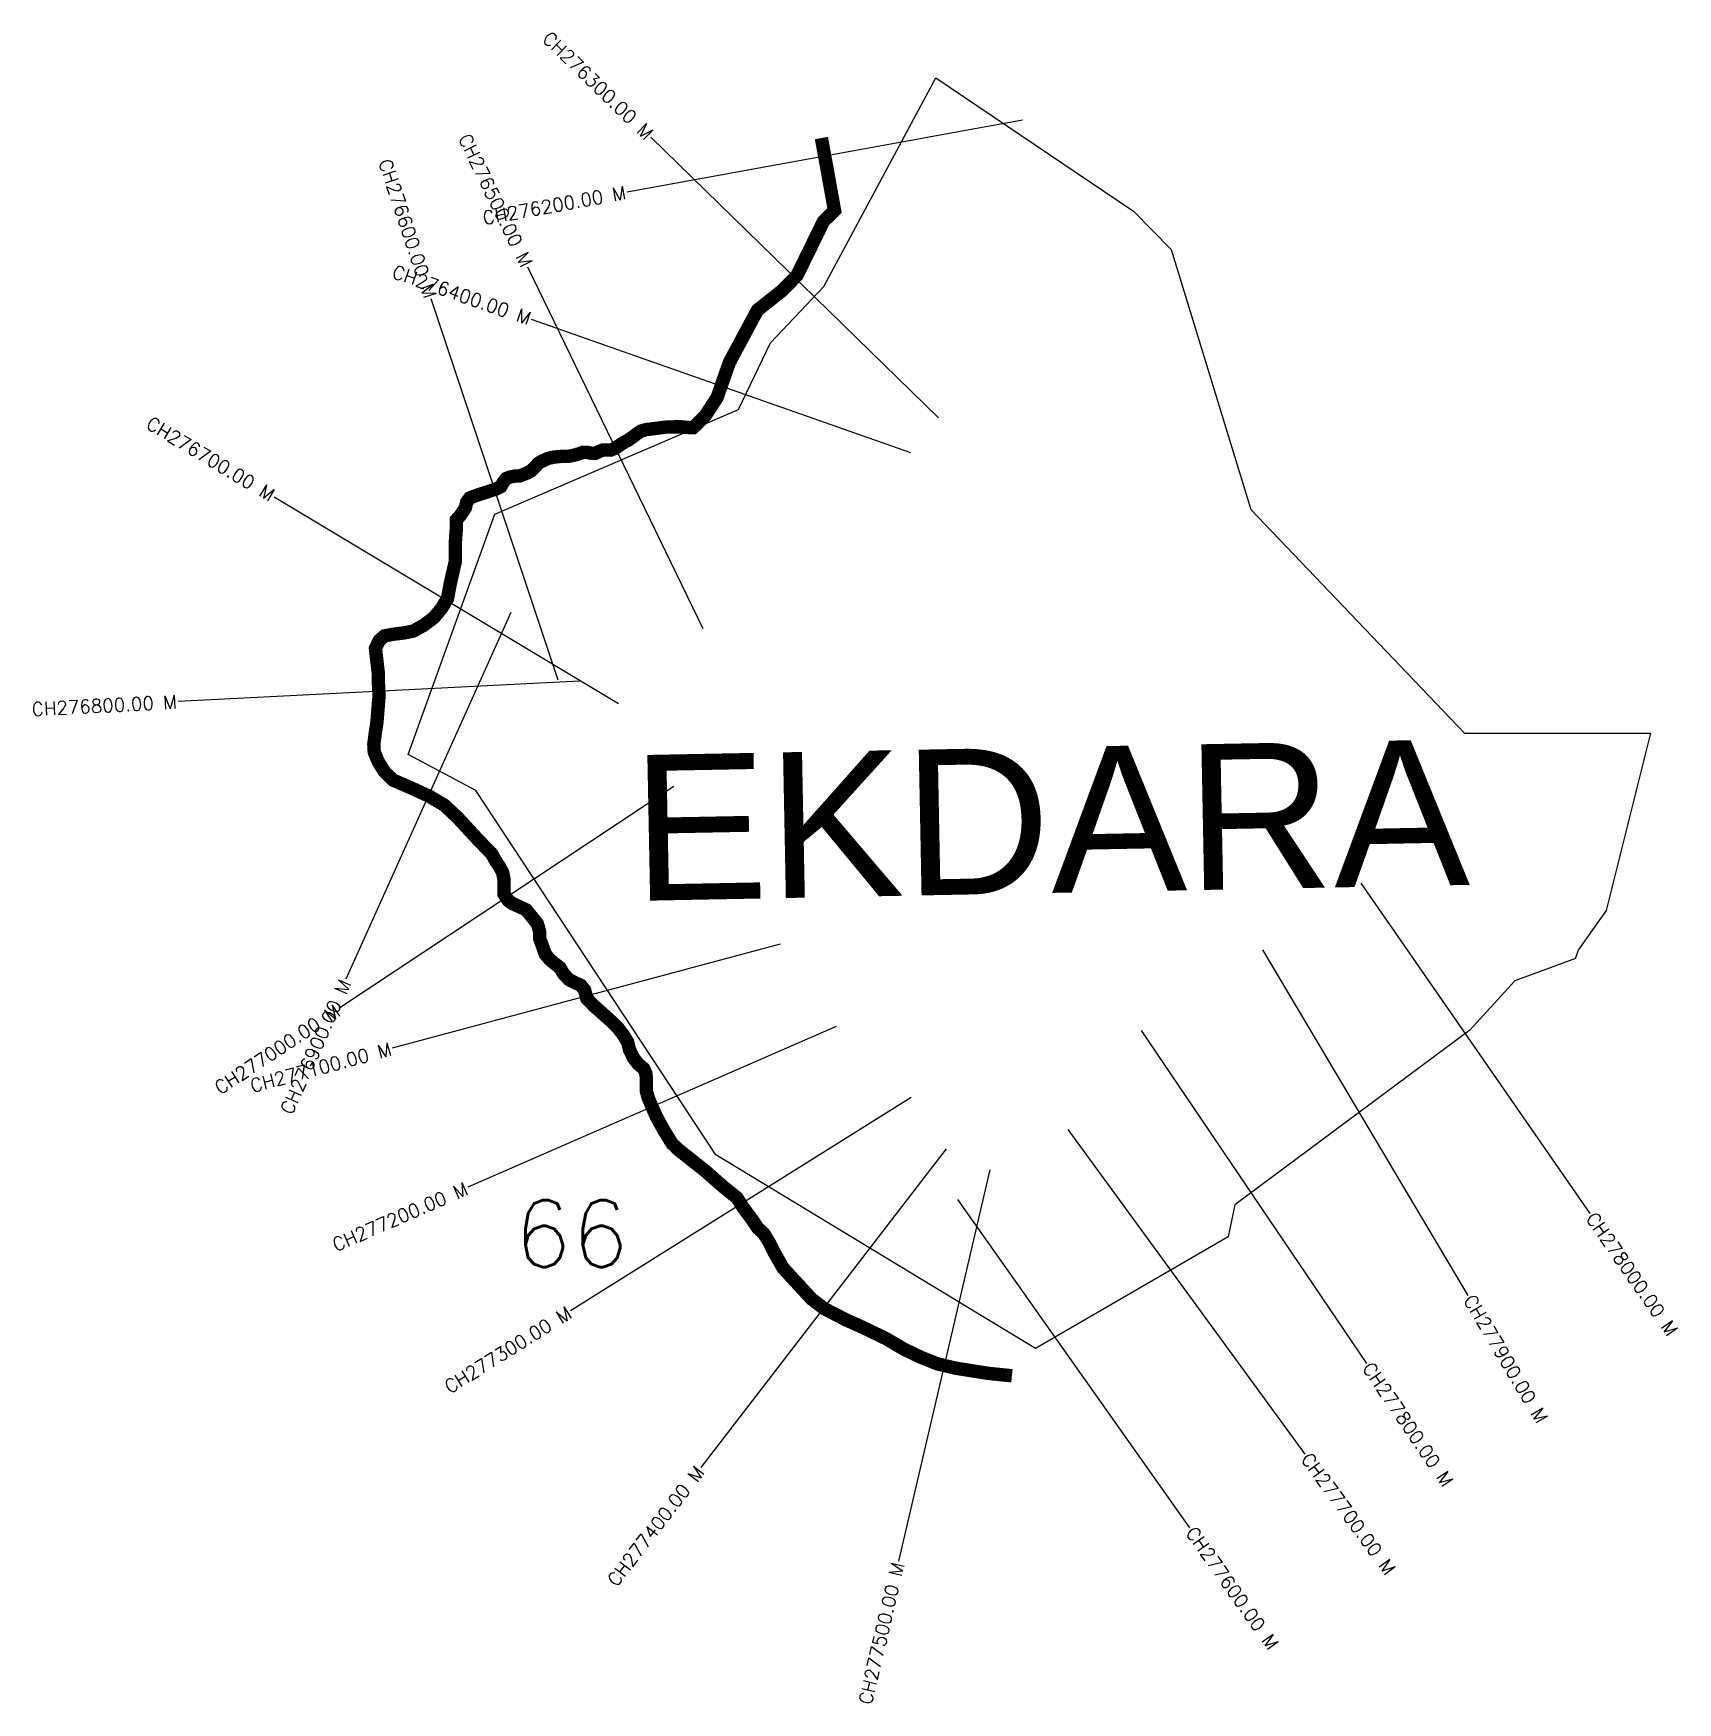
# Model space of a CAD drawing. Header units: metres. Extents: x 283685 to 284913, y 2025640 to 2026886.
import ezdxf
from ezdxf.enums import TextEntityAlignment as Align

# ---------------------------------------------------------------- set-up
doc = ezdxf.new("R2010")
doc.units = ezdxf.units.M
for name, color, linetype in [('CS', 134, 'Continuous'), ('CSMark', 6, 'Continuous'), ('UNPROTECTED', 10, 'Continuous'), ('village', 3, 'Continuous'), ('VILLAGE NAME', 250, 'Continuous')]:
    doc.layers.add(name, color=color, linetype=linetype)
doc.styles.get("Standard").update_dxf_attribs({"font": 'simplex.shx'})

msp = doc.modelspace()

# ---------------------------------------------------------------- linework, layer by layer
at = {"color": 6, "flags": 128}
msp.add_lwpolyline([(284836.4, 2026195.5), (284838.9, 2026202.4)], dxfattribs=at)
at = {"layer": 'CS'}
for p, q in [((284423.5, 2026821.1), (284128.3, 2026767.5)), ((284360.9, 2026598.9), (284146.1, 2026808.4)), ((284185.2, 2026441.6), (284054.2, 2026711.5)), ((284076.8, 2026403.2), (283982, 2026687.8)), ((284340.1, 2026573), (284057, 2026672.3)), ((284122, 2026385.5), (283864.8, 2026539.9)), ((284041.6, 2026453.7), (283918.5, 2026180.1)), ((284092.8, 2026402.6), (283793.2, 2026387.2)), ((284163.3, 2026323.8), (283913.2, 2026158.2)), ((284676.1, 2026251.8), (284847, 2026005.2)), ((284242.7, 2026206.3), (283953, 2026128.5)), ((284602.6, 2026201.9), (284756, 2025944.1)), ((284284.4, 2026144.8), (284009.5, 2026024.9)), ((284512, 2026141.8), (284680.2, 2025893.4)), ((284340.5, 2026091.8), (284086.1, 2025932.7)), ((284457.3, 2026067.9), (284634.2, 2025825.6)), ((284366.4, 2026053.5), (284183.4, 2025815.8)), ((284399.2, 2026037.9), (284330.9, 2025745.8)), ((284375.1, 2026015.7), (284548.2, 2025770.6))]:
    msp.add_line(p, q, dxfattribs=at)
at = {"layer": 'UNPROTECTED', "const_width": 10, "flags": 128}
msp.add_lwpolyline([(284273.4, 2026807.8), (284283.2, 2026753.8), (284275, 2026745.7), (284267.3, 2026730), (284255.2, 2026705.3), (284244, 2026693.9), (284225.7, 2026679.4), (284204.8, 2026640.6), (284195.5, 2026614.1), (284186.7, 2026600.6), (284177.7, 2026591.7), (284175.3, 2026591.7), (284168.1, 2026592.3), (284164.6, 2026592.3), (284157.7, 2026592.1), (284148, 2026590.9), (284142.5, 2026590.2), (284138.9, 2026589.2), (284136.3, 2026587.6), (284133.4, 2026585.3), (284128.9, 2026582.2), (284125, 2026580.1), (284120.2, 2026576.8), (284116.4, 2026575), (284113.3, 2026575), (284110.3, 2026575), (284107.5, 2026573.9), (284104.6, 2026572.5), (284102.1, 2026572.5), (284098.3, 2026573.3), (284095.4, 2026573.3), (284093.1, 2026572.4), (284089.4, 2026571.3), (284084.3, 2026570.2), (284078.7, 2026570.2), (284073.7, 2026569.7), (284069.5, 2026568.8), (284066.3, 2026567.3), (284064, 2026566.3), (284061.9, 2026564.9), (284059.5, 2026562.1), (284056.9, 2026559.6), (284054.1, 2026558), (284048.4, 2026555.7), (284044.4, 2026555.5), (284040.9, 2026554.8), (284038.1, 2026553.7), (284036.1, 2026551.2), (284034, 2026547.6), (284030.6, 2026545.9), (284024.8, 2026544), (284017.5, 2026541.7), (284010.9, 2026539.2), (284008.6, 2026536), (284007.5, 2026531.6), (284003.9, 2026526.2), (284000.9, 2026522.9), (284000.9, 2026516.8), (284000.1, 2026505.4), (284000.1, 2026491.6), (283997.7, 2026481.3), (283996.3, 2026475), (283994.3, 2026464.2), (283989.7, 2026456.6), (283984, 2026449.8), (283976.5, 2026444.2), (283968.8, 2026439.9), (283961.9, 2026438.5), (283954.3, 2026437.6), (283947.3, 2026436.3), (283943.4, 2026432.9), (283940.5, 2026427), (283942.7, 2026407.9), (283942.7, 2026401.2), (283943.2, 2026391.6), (283941.6, 2026371.6), (283940.2, 2026362.6), (283939.3, 2026355.5), (283939.6, 2026349.6), (283942.5, 2026342.6), (283947.1, 2026335.1), (283953.6, 2026328.7), (283966.7, 2026323), (283980.5, 2026316.7), (283992, 2026309.9), (284001.9, 2026300.6), (284016.4, 2026284.9), (284027.4, 2026273.5), (284029.9, 2026268.9), (284032.9, 2026264.4), (284035.4, 2026259.8), (284036.4, 2026255), (284036.4, 2026248.8), (284036.4, 2026243.7), (284039.9, 2026238.5), (284042.9, 2026236.5), (284053.1, 2026231.8), (284061.4, 2026221.4), (284063, 2026215.7), (284063, 2026210.7), (284065.3, 2026204.5), (284067.2, 2026198.9), (284070.4, 2026195), (284073.9, 2026192), (284078.1, 2026188.8), (284081.2, 2026183.7), (284085, 2026179.8), (284089.1, 2026177.6), (284093.8, 2026175.5), (284096.6, 2026172), (284098.3, 2026165.6), (284103.7, 2026160.1), (284110.2, 2026154.3), (284115.3, 2026149.8), (284121.8, 2026143.4), (284125.5, 2026138.5), (284128.7, 2026133.3), (284130.1, 2026127.5), (284133.2, 2026121.2), (284136.6, 2026116.8), (284140.7, 2026113.4), (284142.3, 2026110), (284142.8, 2026105.8), (284142.8, 2026100.7), (284142.8, 2026096.3), (284144.1, 2026091.6), (284146.8, 2026085.2), (284150.1, 2026077.7), (284155.7, 2026067.5), (284162, 2026057.3), (284166.6, 2026052.9), (284186.7, 2026037), (284199.3, 2026025.9), (284210.4, 2026016.9), (284215, 2026009.6), (284221.6, 2026000.8), (284225.9, 2025994.4), (284230.4, 2025990.2), (284234.6, 2025983.4), (284238.1, 2025976.3), (284244.8, 2025964.5), (284253.1, 2025955.5), (284266, 2025941.5), (284275.4, 2025934.3), (284291.7, 2025925.9), (284304.6, 2025920.1), (284321.8, 2025911.8), (284335.2, 2025903.9), (284347.5, 2025898), (284359.7, 2025893.1), (284374.1, 2025889.7), (284398.2, 2025885.9), (284415.6, 2025884.1)], dxfattribs=at)
at = {"layer": 'village', "color": 6}
for points in [[(284836.4, 2026195.5, 0), (284791, 2026178.9, 0), (284757.3, 2026142.1, 0), (284581.9, 2026011.8, 0), (284577.1, 2025987.7, 0), (284433.2, 2025904.4, 0), (284194.7, 2026048.9, 0), (284015.4, 2026320.9, 0), (283965, 2026347.8, 0), (284029.6, 2026527.1, 0), (284211.5, 2026605.2, 0), (284235.3, 2026655, 0), (284275.3, 2026697, 0), (284358.8, 2026852.8, 0), (284506.4, 2026753.2, 0), (284534.4, 2026724.7, 0), (284594, 2026530.5, 0), (284753.5, 2026363.6, 0), (284892.3, 2026363.7, 0)], [(284892.3, 2026363.7, 0), (284859.1, 2026231.3, 0), (284838.9, 2026202.4, 0)]]:
    msp.add_polyline3d(points, dxfattribs=at)

# ---------------------------------------------------------------- texts
at = {"insert": (284043.9, 2026015.1), "char_height": 50, "attachment_point": 1}
msp.add_mtext_dynamic_manual_height_columns('66', width=263.703, gutter_width=1, heights=[0], dxfattribs=at)
at = {"layer": 'CSMark'}
for s, rotation, p in [('CH276300.00 M', 315.7112, (284145.4, 2026809)), ('CH276500.00 M', 295.8809, (284053.8, 2026712.4)), ('CH276600.00 M', 288.4242, (283981.6, 2026688.7)), ('CH276200.00 M', 10.2895, (284127.3, 2026767.3)), ('CH276400.00 M', 340.6715, (284056, 2026672.7)), ('CH276700.00 M', 329.0205, (283863.9, 2026540.4)), ('CH276800.00 M', 2.9587, (283792.2, 2026387.1)), ('CH276900.00 M', 65.7587, (283918.1, 2026179.2)), ('CH277000.00 M', 33.5012, (283912.3, 2026157.6)), ('CH277100.00 M', 15.025, (283952, 2026128.3)), ('CH277200.00 M', 23.5623, (284008.5, 2026024.5)), ('CH277300.00 M', 32.0204, (284085.3, 2025932.2)), ('CH277400.00 M', 52.4029, (284182.8, 2025815)), ('CH277500.00 M', 76.8356, (284330.6, 2025744.8))]:
    msp.add_text(s, height=10, rotation=rotation, dxfattribs=at).set_placement(p, align=Align.MIDDLE_RIGHT)
for s, rotation, p in [('CH278000.00 M', 304.7362, (284847.6, 2026004.4)), ('CH277900.00 M', 300.7348, (284756.5, 2025943.2)), ('CH277800.00 M', 304.1113, (284680.8, 2025892.6)), ('CH277700.00 M', 306.1386, (284634.8, 2025824.8)), ('CH277600.00 M', 305.2365, (284548.8, 2025769.8))]:
    msp.add_text(s, height=10, rotation=rotation, dxfattribs=at).set_placement(p, align=Align.MIDDLE_LEFT)
at = {"layer": 'VILLAGE NAME', "insert": (284131, 2026347.2), "char_height": 108.748, "attachment_point": 1, "rotation": 1.1028}
msp.add_mtext_dynamic_manual_height_columns('{\\fArial|b0|i0|c0|p34;EKDARA}', width=726.929, gutter_width=543.7, heights=[0], dxfattribs=at)

doc.saveas('drawing.dxf')
